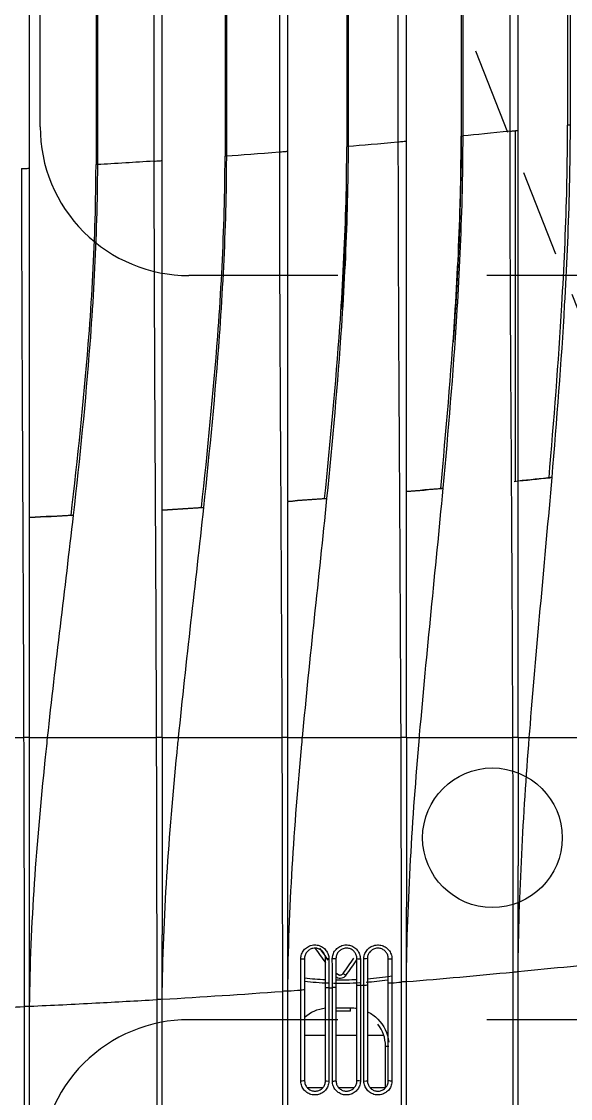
# Model space of a CAD drawing. Header units: inches. Extents: x -53835 to 52744, y -79586 to -50910.
# Drawn here: x 15897.1 to 15970.9, y -62005.6 to -61860.9 of the extents above; entities that cross this region are included whole.
import ezdxf

# ---------------------------------------------------------------- set-up
doc = ezdxf.new("R2010")
doc.units = ezdxf.units.IN
doc.header["$LTSCALE"] = 50
doc.header["$MEASUREMENT"] = 0
doc.linetypes.add('DH-HID2', pattern=[1.2, 0.8, -0.4])
doc.linetypes.add('HIDDEN', pattern=[0.375, 0.25, -0.125])
doc.layers.add('06-LIGHT', color=4, linetype='Continuous')
doc.layers.add('FU-FURM', color=251, linetype='DH-HID2')

# ---------------------------------------------------------------- blocks, each defined once
blk = doc.blocks.new('cjswjdehds')
at = {"layer": 'FU-FURM', "color": 8}
for points in [[(15899.63, -61875), (15899.63, -61315, -0.414214), (15919.63, -61295), (16179.63, -61295, -0.414214), (16199.63, -61315), (16199.63, -61875, -0.414214), (16179.63, -61895), (15919.63, -61895, -0.414214)], [(15899.63, -62015), (15899.63, -62575, 0.414214), (15919.63, -62595), (16179.63, -62595, 0.414214), (16199.63, -62575), (16199.63, -62015, 0.414214), (16179.63, -61995), (15919.63, -61995, 0.414214)]]:
    blk.add_lwpolyline(points, format="xyb", close=True, dxfattribs=at)
blk = doc.blocks.new('*U255')
at = {"color": 1, "linetype": 'HIDDEN'}
blk.add_line((39.94, 14.99), (1179.94, 464.99), dxfattribs=at)
at = {"color": 8}
for p, q in [((191.76, 145.5), (1028.12, 145.5)), ((1027.61, 135.99), (192.27, 135.99)), ((192.28, 135.75), (1027.6, 135.75)), ((1027.11, 127.69), (192.78, 127.69)), ((192.85, 126.5), (1027.03, 126.5)), ((1026.41, 117.5), (193.47, 117.5)), ((193.49, 117.26), (1026.4, 117.26)), ((1025.83, 109.71), (194.05, 109.71)), ((194.15, 108.5), (1025.73, 108.5)), ((59.79, 105.5), (59.94, 105.5)), ((59.94, 103.51), (59.94, 105.68)), ((67.44, 103.1), (67.44, 106.1)), ((59.94, 99.02), (59.94, 101.18)), ((67.44, 98.6), (67.44, 101.6)), ((76.32, 101.41), (76.32, 101.41)), ((76.32, 100.59), (76.32, 100.59)), ((1025.04, 100.06), (194.84, 100.06)), ((194.86, 99.81), (1025.02, 99.81)), ((59.79, 96.5), (59.94, 96.5)), ((59.94, 94.5), (59.94, 96.69)), ((67.44, 94.76), (67.44, 97.1)), ((1024.39, 92.71), (195.5, 92.71)), ((195.61, 91.5), (1024.28, 91.5)), ((1023.53, 83.65), (196.36, 83.65)), ((196.38, 83.38), (1023.5, 83.38)), ((146.89, 75.87), (197.15, 75.87)), ((1022.82, 76.7), (197.06, 76.7)), ((197.19, 75.5), (1022.7, 75.5)), ((1021.93, 68.4), (197.95, 68.4)), ((198, 67.99), (1021.89, 67.99))]:
    blk.add_line(p, q, dxfattribs=at)
at = {"color": 8, "ltscale": 5}
blk.add_circle((95.79, 79.18), 10, dxfattribs=at)
at = {"color": 8}
for centre, major_axis, ratio, start_param, end_param in [((77.46, 101), (70.96, 49.99), 0.017143, 1.522775, 1.553151), ((77.75, 100.59), (70.96, 49.48), 0.017199, 1.527422, 1.551665), ((78.31, 101), (70.25, 48.99), 0.017199, 1.535103, 1.559588), ((76.03, 100.18), (0.286, 0.41), 0.038088, 4.71878, 6.25314), ((76.03, 101.82), (-0.286, 0.41), 0.038088, 3.171638, 4.101454), ((77.75, 101.41), (-70.96, 49.48), 0.017199, 1.562687, 1.59367), ((78.31, 101), (-70.25, 48.99), 0.017199, 1.554496, 1.585784), ((71.44, 99.5), (-0.5, 0), 0.00112, 0, 1.53589), ((77.46, 101), (-70.96, 49.99), 0.017143, 1.563014, 1.594553), ((65.94, 94), (0, -0.5), 0.0349, 3.141593, 4.713595)]:
    blk.add_ellipse(centre, major_axis=major_axis, ratio=ratio, start_param=start_param, end_param=end_param, dxfattribs=at)
for points, degree, knots in [([(70.86, 165.5), (70.97, 162.18), (71.19, 155.78), (71.46, 149.36), (71.6, 146.29)], 3, [0, 0, 0, 0, 0.520592, 1, 1, 1, 1]), ([(110.14, 162.71), (110.14, 161.41), (110.14, 158.78), (110.14, 154.74), (110.14, 150.59), (110.14, 147.78), (110.14, 146.36)], 3, [0, 0, 0, 0, 0.241342, 0.488803, 0.74188, 1, 1, 1, 1]), ([(191.7, 146.67), (178.11, 146.67), (164.51, 146.6), (137.32, 146.47), (123.72, 146.4), (110.14, 146.36)], 3, [0, 0, 0, 0, 0.5, 0.5, 1, 1, 1, 1]), ([(191.7, 146.65), (191.71, 146.52), (191.72, 146.26), (191.74, 145.86), (191.76, 145.56), (191.76, 145.52), (191.76, 145.5)], 3, [0, 0, 0, 0, 0.250014, 0.500034, 0.750029, 1, 1, 1, 1]), ([(71.6, 146.29), (60.01, 146.29), (48.45, 146.29), (25.37, 146.29), (13.84, 146.29), (2.42, 146.29)], 3, [0, 0, 0, 0, 0.5, 0.5, 1, 1, 1, 1]), ([(2.57, 145.5), (13.97, 145.5), (25.48, 145.5), (48.52, 145.5), (60.07, 145.5), (71.64, 145.5)], 3, [0, 0, 0, 0, 0.5, 0.5, 1, 1, 1, 1]), ([(71.64, 145.5), (71.64, 145.51), (71.63, 145.54), (71.62, 145.72), (71.61, 145.98), (71.6, 146.19), (71.6, 146.29)], 3, [0, 0, 0, 0, 0.261766, 0.499771, 0.747287, 1, 1, 1, 1]), ([(71.64, 145.5), (71.78, 142.34), (72.08, 136.27), (72.42, 130.19), (72.59, 127.29)], 3, [0, 0, 0, 0, 0.521593, 1, 1, 1, 1]), ([(71.64, 145.5), (83.4, 145.39), (96.26, 144.4), (109.07, 143.04), (110.14, 142.93)], 3, [0, 0, 0, 0, 0.916145, 1, 1, 1, 1]), ([(110.14, 145.5), (110.14, 145.53), (110.14, 145.59), (110.14, 145.97), (110.14, 146.24), (110.14, 146.36)], 3, [0, 0, 0, 0, 0.391416, 0.725001, 1, 1, 1, 1]), ([(110.14, 142.93), (110.14, 141.69), (110.14, 139.2), (110.14, 135.36), (110.14, 131.4), (110.14, 128.71), (110.14, 127.36)], 3, [0, 0, 0, 0, 0.240345, 0.487395, 0.740764, 1, 1, 1, 1]), ([(142, 139.56), (150.16, 138.62), (158.34, 137.74), (171.83, 136.68), (177.12, 136.36), (185.08, 136.08), (187.73, 136.02), (191.02, 136), (191.64, 135.99), (192.27, 135.99)], 3, [0, 0, 0, 0, 0.489674, 0.489674, 0.805044, 0.805044, 0.962728, 0.962728, 1, 1, 1, 1]), ([(142.02, 139.22), (142.02, 139.23), (142.02, 139.24), (142.02, 139.26), (142.02, 139.28), (142.01, 139.3)], 3, [0, 0, 0, 0, 0.330714, 0.330714, 1, 1, 1, 1]), ([(142.02, 139.22), (150.18, 138.29), (158.35, 137.45), (171.84, 136.43), (177.13, 136.11), (185.08, 135.84), (187.74, 135.78), (191.02, 135.75), (191.65, 135.75), (192.28, 135.74)], 3, [0, 0, 0, 0, 0.489359, 0.489359, 0.804752, 0.804752, 0.962449, 0.962449, 1, 1, 1, 1]), ([(192.78, 127.69), (192.68, 129.11), (192.5, 132.07), (192.35, 134.56), (192.28, 135.75)], 3, [0, 0, 0, 0, 0.456557, 1, 1, 1, 1]), ([(72.59, 127.29), (61, 127.29), (49.43, 127.28), (26.34, 127.28), (14.81, 127.28), (3.37, 127.28)], 3, [0, 0, 0, 0, 0.5, 0.5, 1, 1, 1, 1]), ([(72.64, 126.5), (72.64, 126.52), (72.63, 126.57), (72.61, 126.88), (72.6, 127.15), (72.59, 127.29)], 3, [0, 0, 0, 0, 0.341178, 0.674287, 1, 1, 1, 1]), ([(192.78, 127.69), (179, 127.69), (165.23, 127.62), (137.68, 127.47), (123.9, 127.4), (110.14, 127.36)], 3, [0, 0, 0, 0, 0.5, 0.5, 1, 1, 1, 1]), ([(110.14, 126.5), (110.14, 126.53), (110.14, 126.59), (110.14, 126.97), (110.14, 127.24), (110.14, 127.36)], 3, [0, 0, 0, 0, 0.391478, 0.72506, 1, 1, 1, 1]), ([(192.78, 127.69), (192.78, 127.56), (192.8, 127.29), (192.83, 126.88), (192.85, 126.56), (192.85, 126.52), (192.85, 126.5)], 3, [0, 0, 0, 0, 0.249929, 0.499996, 0.749769, 1, 1, 1, 1]), ([(3.51, 126.5), (14.94, 126.5), (26.45, 126.5), (49.51, 126.5), (61.07, 126.5), (72.64, 126.5)], 3, [0, 0, 0, 0, 0.5, 0.5, 1, 1, 1, 1]), ([(72.64, 126.5), (84.41, 126.39), (96.94, 125.47), (109.42, 124.23), (110.14, 124.16)], 3, [0, 0, 0, 0, 0.941987, 1, 1, 1, 1]), ([(110.14, 124.16), (110.14, 122.99), (110.14, 120.62), (110.14, 116.97), (110.14, 113.2), (110.14, 110.64), (110.14, 109.35)], 3, [0, 0, 0, 0, 0.239883, 0.486718, 0.740192, 1, 1, 1, 1]), ([(143.12, 120.88), (151.3, 119.99), (159.49, 119.16), (173, 118.15), (178.31, 117.85), (186.27, 117.58), (188.93, 117.53), (192.21, 117.5), (192.84, 117.5), (193.47, 117.5)], 3, [0, 0, 0, 0, 0.489761, 0.489761, 0.805115, 0.805115, 0.962792, 0.962792, 1, 1, 1, 1]), ([(143.13, 120.63), (143.13, 120.61), (143.14, 120.59), (143.14, 120.56), (143.14, 120.55), (143.14, 120.54)], 3, [0, 0, 0, 0, 0.680041, 0.680041, 1, 1, 1, 1]), ([(143.14, 120.54), (151.32, 119.67), (159.51, 118.88), (173.01, 117.91), (178.32, 117.61), (186.28, 117.35), (188.93, 117.29), (192.22, 117.27), (192.85, 117.26), (193.49, 117.26)], 3, [0, 0, 0, 0, 0.489376, 0.489376, 0.804759, 0.804759, 0.96245, 0.96245, 1, 1, 1, 1]), ([(194.05, 109.71), (180.07, 109.71), (166.08, 109.64), (138.1, 109.48), (124.11, 109.4), (110.14, 109.35)], 3, [0, 0, 0, 0, 0.5, 0.5, 1, 1, 1, 1]), ([(194.14, 108.58), (194.14, 108.64), (194.13, 108.76), (194.1, 109.06), (194.08, 109.4), (194.06, 109.61), (194.05, 109.71)], 3, [0, 0, 0, 0, 0.254278, 0.499522, 0.749842, 1, 1, 1, 1]), ([(73.77, 109.28), (62.17, 109.28), (50.59, 109.28), (27.49, 109.27), (15.95, 109.27), (4.49, 109.27)], 3, [0, 0, 0, 0, 0.5, 0.5, 1, 1, 1, 1]), ([(4.63, 108.5), (16.08, 108.5), (27.6, 108.5), (50.68, 108.5), (62.24, 108.5), (73.83, 108.5)], 3, [0, 0, 0, 0, 0.5, 0.5, 1, 1, 1, 1]), ([(73.83, 108.5), (73.82, 108.52), (73.82, 108.56), (73.79, 108.87), (73.78, 109.15), (73.77, 109.28)], 3, [0, 0, 0, 0, 0.336576, 0.66963, 1, 1, 1, 1]), ([(73.83, 108.5), (85.61, 108.39), (97.74, 107.55), (109.83, 106.43), (110.14, 106.4)], 3, [0, 0, 0, 0, 0.974091, 1, 1, 1, 1]), ([(110.14, 108.5), (110.14, 108.53), (110.14, 108.59), (110.14, 108.97), (110.14, 109.23), (110.14, 109.35)], 3, [0, 0, 0, 0, 0.391619, 0.725197, 1, 1, 1, 1]), ([(194.14, 108.58), (194.14, 108.55), (194.15, 108.51), (194.15, 108.5), (194.15, 108.5)], 3, [0, 0, 0, 0, 0.504273, 1, 1, 1, 1]), ([(60.92, 102.62), (60.84, 102.62), (60.76, 102.62), (60.46, 102.66), (60.24, 102.72), (59.84, 102.92), (59.65, 103.05), (59.33, 103.38), (59.2, 103.57), (59.01, 103.98), (58.95, 104.2), (58.91, 104.57), (58.91, 104.71), (58.95, 105.07), (59.02, 105.3), (59.21, 105.7), (59.35, 105.89), (59.66, 106.2), (59.85, 106.34), (60.25, 106.53), (60.47, 106.59), (60.76, 106.63), (60.84, 106.63), (60.92, 106.63)], 3, [0, 0, 0, 0, 0.036246, 0.036246, 0.144196, 0.144196, 0.252559, 0.252559, 0.361022, 0.361022, 0.469276, 0.469276, 0.536851, 0.536851, 0.643802, 0.643802, 0.750668, 0.750668, 0.857276, 0.857276, 0.963954, 0.963954, 1, 1, 1, 1]), ([(60.92, 106.63), (61.25, 106.63), (61.58, 106.63), (63.24, 106.63), (64.57, 106.63), (68.58, 106.63), (71.27, 106.63), (73.96, 106.63), (73.96, 106.63), (73.96, 106.63)], 3, [0, 0, 0, 0, 0.076326, 0.076326, 0.381632, 0.381632, 0.999995, 0.999995, 1, 1, 1, 1]), ([(73.96, 106.63), (73.96, 106.63), (73.96, 106.63), (74.3, 106.63), (74.63, 106.63), (76.12, 106.63), (77.27, 106.64), (78.43, 106.64)], 3, [0, 0, 0, 0, 0.000013, 0.000013, 0.223182, 0.223182, 1, 1, 1, 1]), ([(78.43, 106.64), (78.59, 106.64), (78.76, 106.62), (79.14, 106.52), (79.35, 106.43), (79.72, 106.18), (79.89, 106.02), (80.16, 105.66), (80.27, 105.46), (80.38, 105.1), (80.41, 104.96), (80.44, 104.6), (80.43, 104.37), (80.32, 103.93), (80.23, 103.72), (79.98, 103.34), (79.83, 103.17), (79.47, 102.9), (79.27, 102.79), (78.86, 102.65), (78.64, 102.62), (78.43, 102.62)], 3, [0, 0, 0, 0, 0.077851, 0.077851, 0.185317, 0.185317, 0.293315, 0.293315, 0.401647, 0.401647, 0.469766, 0.469766, 0.577002, 0.577002, 0.684259, 0.684259, 0.791133, 0.791133, 0.897844, 0.897844, 1, 1, 1, 1]), ([(60.96, 106.1), (60.91, 106.1), (60.85, 106.09), (60.63, 106.07), (60.46, 106.02), (60.16, 105.88), (60.02, 105.78), (59.79, 105.54), (59.69, 105.4), (59.54, 105.1), (59.49, 104.93), (59.46, 104.66), (59.46, 104.55), (59.49, 104.28), (59.54, 104.11), (59.68, 103.81), (59.78, 103.67), (60.02, 103.42), (60.16, 103.32), (60.46, 103.18), (60.63, 103.13), (60.85, 103.1), (60.91, 103.1), (60.96, 103.1)], 3, [0, 0, 0, 0, 0.03612, 0.03612, 0.142967, 0.142967, 0.249485, 0.249485, 0.356064, 0.356064, 0.462661, 0.462661, 0.530041, 0.530041, 0.638131, 0.638131, 0.746663, 0.746663, 0.855313, 0.855313, 0.96366, 0.96366, 1, 1, 1, 1]), ([(78.46, 103.1), (78.62, 103.1), (78.79, 103.12), (79.1, 103.23), (79.25, 103.31), (79.51, 103.51), (79.63, 103.64), (79.81, 103.92), (79.88, 104.08), (79.96, 104.4), (79.97, 104.57), (79.95, 104.85), (79.92, 104.95), (79.84, 105.22), (79.76, 105.37), (79.56, 105.64), (79.43, 105.76), (79.15, 105.94), (78.99, 106.01), (78.71, 106.08), (78.59, 106.1), (78.46, 106.1)], 3, [0, 0, 0, 0, 0.102245, 0.102245, 0.208882, 0.208882, 0.315495, 0.315495, 0.422426, 0.422426, 0.529438, 0.529438, 0.597522, 0.597522, 0.705987, 0.705987, 0.814273, 0.814273, 0.922037, 0.922037, 1, 1, 1, 1]), ([(110.14, 106.4), (110.14, 105.29), (110.14, 103.05), (110.14, 99.58), (110.14, 96), (110.14, 93.56), (110.14, 92.32)], 3, [0, 0, 0, 0, 0.238876, 0.485318, 0.739101, 1, 1, 1, 1]), ([(60.92, 98.1), (60.83, 98.1), (60.75, 98.1), (60.44, 98.14), (60.22, 98.21), (59.82, 98.41), (59.63, 98.55), (59.32, 98.88), (59.19, 99.07), (59, 99.48), (58.94, 99.7), (58.91, 100.07), (58.91, 100.21), (58.96, 100.57), (59.02, 100.79), (59.22, 101.19), (59.35, 101.38), (59.67, 101.69), (59.86, 101.83), (60.26, 102.02), (60.49, 102.08), (60.78, 102.11), (60.85, 102.11), (60.92, 102.11)], 3, [0, 0, 0, 0, 0.03981, 0.03981, 0.148007, 0.148007, 0.256203, 0.256203, 0.364183, 0.364183, 0.471842, 0.471842, 0.538525, 0.538525, 0.645662, 0.645662, 0.752693, 0.752693, 0.859719, 0.859719, 0.967018, 0.967018, 1, 1, 1, 1]), ([(74.26, 102.62), (74.26, 102.62), (74.26, 102.62), (73.93, 102.62), (73.6, 102.62), (71.94, 102.62), (70.61, 102.62), (66.49, 102.62), (63.7, 102.62), (60.92, 102.62)], 3, [0, 0, 0, 0, 0.000004, 0.000004, 0.074608, 0.074608, 0.373021, 0.373021, 1, 1, 1, 1]), ([(60.92, 102.11), (61.25, 102.11), (61.58, 102.11), (63.24, 102.11), (64.57, 102.11), (68.69, 102.11), (71.5, 102.11), (74.3, 102.11), (74.3, 102.11), (74.3, 102.11)], 3, [0, 0, 0, 0, 0.074389, 0.074389, 0.371944, 0.371944, 0.999996, 0.999996, 1, 1, 1, 1]), ([(78.43, 102.62), (78.1, 102.62), (77.76, 102.62), (76.37, 102.62), (75.32, 102.62), (74.26, 102.62), (74.26, 102.62), (74.26, 102.62)], 3, [0, 0, 0, 0, 0.239348, 0.239348, 0.999986, 0.999986, 1, 1, 1, 1]), ([(74.3, 102.11), (74.3, 102.11), (74.3, 102.11), (74.63, 102.11), (74.97, 102.11), (76.34, 102.12), (77.38, 102.12), (78.43, 102.12)], 3, [0, 0, 0, 0, 0.000014, 0.000014, 0.241602, 0.241602, 1, 1, 1, 1]), ([(78.43, 102.12), (78.58, 102.12), (78.74, 102.1), (79.11, 102.01), (79.32, 101.92), (79.7, 101.68), (79.87, 101.52), (80.14, 101.16), (80.25, 100.96), (80.37, 100.61), (80.4, 100.47), (80.44, 100.11), (80.43, 99.88), (80.33, 99.44), (80.24, 99.23), (80, 98.85), (79.85, 98.68), (79.5, 98.4), (79.3, 98.29), (78.88, 98.14), (78.65, 98.1), (78.43, 98.1)], 3, [0, 0, 0, 0, 0.073729, 0.073729, 0.181483, 0.181483, 0.289444, 0.289444, 0.397393, 0.397393, 0.464668, 0.464668, 0.571754, 0.571754, 0.678827, 0.678827, 0.785803, 0.785803, 0.892946, 0.892946, 1, 1, 1, 1]), ([(144.41, 103.22), (152.61, 102.39), (160.82, 101.61), (174.36, 100.67), (179.67, 100.38), (187.64, 100.13), (190.3, 100.08), (193.59, 100.06), (194.22, 100.06), (194.84, 100.06)], 3, [0, 0, 0, 0, 0.489855, 0.489855, 0.805193, 0.805193, 0.962862, 0.962862, 1, 1, 1, 1]), ([(144.44, 102.89), (152.64, 102.07), (160.84, 101.33), (174.37, 100.42), (179.68, 100.14), (187.65, 99.9), (190.31, 99.84), (193.6, 99.82), (194.23, 99.81), (194.87, 99.81)], 3, [0, 0, 0, 0, 0.489392, 0.489392, 0.804765, 0.804765, 0.962452, 0.962452, 1, 1, 1, 1]), ([(60.96, 101.6), (60.91, 101.6), (60.86, 101.59), (60.64, 101.57), (60.48, 101.53), (60.17, 101.38), (60.03, 101.28), (59.79, 101.05), (59.69, 100.91), (59.55, 100.61), (59.5, 100.44), (59.46, 100.17), (59.46, 100.07), (59.49, 99.8), (59.53, 99.63), (59.67, 99.32), (59.77, 99.18), (60, 98.94), (60.14, 98.83), (60.44, 98.68), (60.61, 98.63), (60.84, 98.6), (60.9, 98.6), (60.96, 98.6)], 3, [0, 0, 0, 0, 0.03307, 0.03307, 0.140669, 0.140669, 0.24776, 0.24776, 0.354618, 0.354618, 0.461426, 0.461426, 0.527881, 0.527881, 0.635258, 0.635258, 0.743152, 0.743152, 0.851512, 0.851512, 0.960069, 0.960069, 1, 1, 1, 1]), ([(70.94, 99.5), (70.94, 99.83), (70.94, 100.17), (70.94, 100.87), (70.94, 101.23), (70.94, 101.6)], 3, [0, 0, 0, 0, 0.476796, 0.476796, 1, 1, 1, 1]), ([(71.42, 101.6), (71.42, 101.56), (71.42, 101.53), (71.42, 100.83), (71.42, 100.17), (71.42, 99.5)], 3, [0, 0, 0, 0, 0.046661, 0.046661, 1, 1, 1, 1]), ([(76.05, 100.17), (75.99, 100.22), (75.93, 100.27), (75.8, 100.41), (75.74, 100.51), (75.65, 100.72), (75.63, 100.83), (75.62, 101.02), (75.62, 101.09), (75.65, 101.27), (75.69, 101.38), (75.77, 101.52), (75.79, 101.57), (75.82, 101.61)], 3, [0, 0, 0, 0, 0.145885, 0.145885, 0.355443, 0.355443, 0.565518, 0.565518, 0.695707, 0.695707, 0.906755, 0.906755, 1, 1, 1, 1]), ([(76.32, 101.41), (76.3, 101.4), (76.28, 101.38), (76.23, 101.33), (76.19, 101.29), (76.14, 101.19), (76.12, 101.13), (76.1, 101.04), (76.1, 101.01), (76.11, 100.92), (76.12, 100.86), (76.16, 100.76), (76.19, 100.71), (76.26, 100.64), (76.29, 100.61), (76.32, 100.59)], 3, [0, 0, 0, 0, 0.066277, 0.066277, 0.243538, 0.243538, 0.419249, 0.419249, 0.527308, 0.527308, 0.701967, 0.701967, 0.877213, 0.877213, 1, 1, 1, 1]), ([(76.32, 101.41), (76.27, 101.38), (76.23, 101.34), (76.17, 101.25), (76.14, 101.19), (76.11, 101.09), (76.1, 101.03), (76.11, 100.92), (76.12, 100.86), (76.16, 100.76), (76.19, 100.71), (76.26, 100.64), (76.29, 100.61), (76.32, 100.59)], 3, [0, 0, 0, 0, 0.175877, 0.175877, 0.351794, 0.351794, 0.527146, 0.527146, 0.701996, 0.701996, 0.876911, 0.876911, 1, 1, 1, 1]), ([(78.46, 98.6), (78.63, 98.6), (78.8, 98.63), (79.12, 98.74), (79.27, 98.82), (79.53, 99.03), (79.64, 99.16), (79.82, 99.44), (79.89, 99.6), (79.96, 99.92), (79.97, 100.1), (79.94, 100.37), (79.92, 100.47), (79.83, 100.73), (79.75, 100.89), (79.54, 101.15), (79.42, 101.27), (79.13, 101.45), (78.97, 101.52), (78.7, 101.58), (78.58, 101.6), (78.46, 101.6)], 3, [0, 0, 0, 0, 0.107278, 0.107278, 0.214509, 0.214509, 0.321349, 0.321349, 0.428125, 0.428125, 0.534902, 0.534902, 0.602044, 0.602044, 0.709956, 0.709956, 0.818084, 0.818084, 0.926117, 0.926117, 1, 1, 1, 1]), ([(60.92, 93.58), (60.82, 93.58), (60.73, 93.58), (60.42, 93.63), (60.2, 93.7), (59.8, 93.91), (59.61, 94.04), (59.31, 94.37), (59.18, 94.57), (59, 94.98), (58.94, 95.2), (58.91, 95.56), (58.91, 95.7), (58.96, 96.06), (59.03, 96.28), (59.23, 96.68), (59.36, 96.87), (59.68, 97.18), (59.87, 97.31), (60.28, 97.5), (60.5, 97.56), (60.79, 97.59), (60.85, 97.59), (60.92, 97.59)], 3, [0, 0, 0, 0, 0.043237, 0.043237, 0.151417, 0.151417, 0.259221, 0.259221, 0.366628, 0.366628, 0.473779, 0.473779, 0.539795, 0.539795, 0.647301, 0.647301, 0.754686, 0.754686, 0.862228, 0.862228, 0.97008, 0.97008, 1, 1, 1, 1]), ([(74.62, 98.1), (74.62, 98.1), (74.62, 98.1), (74.28, 98.1), (73.95, 98.1), (72.29, 98.1), (70.96, 98.1), (66.73, 98.1), (63.82, 98.1), (60.92, 98.1)], 3, [0, 0, 0, 0, 0.000004, 0.000004, 0.072684, 0.072684, 0.363403, 0.363403, 1, 1, 1, 1]), ([(60.92, 97.59), (61.25, 97.59), (61.58, 97.59), (63.24, 97.59), (64.56, 97.59), (68.81, 97.59), (71.73, 97.6), (74.66, 97.6), (74.66, 97.6), (74.66, 97.6)], 3, [0, 0, 0, 0, 0.072467, 0.072467, 0.362336, 0.362336, 0.999996, 0.999996, 1, 1, 1, 1]), ([(78.43, 98.1), (78.09, 98.1), (77.76, 98.1), (76.49, 98.1), (75.55, 98.1), (74.62, 98.1), (74.62, 98.1), (74.62, 98.1)], 3, [0, 0, 0, 0, 0.261588, 0.261588, 0.999984, 0.999984, 1, 1, 1, 1]), ([(74.66, 97.6), (74.66, 97.6), (74.66, 97.6), (74.99, 97.6), (75.32, 97.6), (76.58, 97.6), (77.5, 97.6), (78.43, 97.6)], 3, [0, 0, 0, 0, 0.000016, 0.000016, 0.264399, 0.264399, 1, 1, 1, 1]), ([(78.43, 97.6), (78.57, 97.6), (78.72, 97.58), (79.09, 97.5), (79.3, 97.41), (79.68, 97.17), (79.85, 97.01), (80.13, 96.66), (80.24, 96.46), (80.36, 96.11), (80.39, 95.97), (80.44, 95.61), (80.43, 95.38), (80.33, 94.94), (80.25, 94.73), (80.01, 94.35), (79.86, 94.18), (79.52, 93.89), (79.32, 93.78), (78.89, 93.62), (78.66, 93.58), (78.42, 93.58)], 3, [0, 0, 0, 0, 0.070469, 0.070469, 0.178273, 0.178273, 0.285981, 0.285981, 0.393451, 0.393451, 0.45984, 0.45984, 0.56702, 0.56702, 0.674158, 0.674158, 0.781457, 0.781457, 0.889124, 0.889124, 1, 1, 1, 1]), ([(60.96, 97.1), (60.92, 97.1), (60.87, 97.1), (60.66, 97.07), (60.49, 97.03), (60.18, 96.89), (60.04, 96.79), (59.8, 96.56), (59.7, 96.42), (59.55, 96.12), (59.5, 95.95), (59.47, 95.68), (59.46, 95.58), (59.48, 95.31), (59.53, 95.14), (59.66, 94.84), (59.76, 94.69), (59.99, 94.45), (60.13, 94.34), (60.43, 94.19), (60.59, 94.13), (60.83, 94.1), (60.9, 94.1), (60.96, 94.1)], 3, [0, 0, 0, 0, 0.029999, 0.029999, 0.138229, 0.138229, 0.245973, 0.245973, 0.35332, 0.35332, 0.460576, 0.460576, 0.526373, 0.526373, 0.633179, 0.633179, 0.740371, 0.740371, 0.848192, 0.848192, 0.95664, 0.95664, 1, 1, 1, 1]), ([(70.85, 97.07), (70.59, 96.53), (70.23, 96.03), (68.93, 94.73), (67.75, 94.17), (66.5, 94.03)], 3, [0, 0, 0, 0, 0.32606, 0.32606, 1, 1, 1, 1]), ([(78.46, 94.1), (78.47, 94.1), (78.47, 94.1), (78.65, 94.1), (78.82, 94.13), (79.13, 94.24), (79.28, 94.33), (79.54, 94.54), (79.66, 94.67), (79.83, 94.96), (79.89, 95.12), (79.97, 95.44), (79.97, 95.62), (79.94, 95.89), (79.92, 95.99), (79.83, 96.25), (79.74, 96.4), (79.53, 96.66), (79.4, 96.78), (79.12, 96.96), (78.96, 97.02), (78.69, 97.08), (78.58, 97.1), (78.46, 97.1)], 3, [0, 0, 0, 0, 0.002854, 0.002854, 0.111107, 0.111107, 0.219012, 0.219012, 0.32633, 0.32633, 0.433264, 0.433264, 0.540124, 0.540124, 0.606323, 0.606323, 0.713618, 0.713618, 0.821361, 0.821361, 0.929377, 0.929377, 1, 1, 1, 1]), ([(74.98, 93.58), (74.98, 93.58), (74.98, 93.58), (74.65, 93.58), (74.32, 93.58), (72.66, 93.58), (71.33, 93.58), (66.97, 93.58), (63.94, 93.58), (60.92, 93.58)], 3, [0, 0, 0, 0, 0.000004, 0.000004, 0.070781, 0.070781, 0.353888, 0.353888, 1, 1, 1, 1]), ([(78.42, 93.58), (78.09, 93.58), (77.76, 93.58), (76.61, 93.58), (75.8, 93.58), (74.98, 93.58), (74.98, 93.58), (74.98, 93.58)], 3, [0, 0, 0, 0, 0.289659, 0.289659, 0.999983, 0.999983, 1, 1, 1, 1]), ([(195.5, 92.71), (181.27, 92.71), (167.04, 92.63), (138.58, 92.46), (124.35, 92.38), (110.14, 92.32)], 3, [0, 0, 0, 0, 0.5, 0.5, 1, 1, 1, 1]), ([(195.6, 91.53), (195.6, 91.57), (195.59, 91.66), (195.56, 91.98), (195.53, 92.37), (195.51, 92.6), (195.5, 92.71)], 3, [0, 0, 0, 0, 0.232529, 0.49982, 0.749588, 1, 1, 1, 1]), ([(75.09, 92.26), (69.32, 92.26), (63.54, 92.26), (51.83, 92.26), (45.9, 92.26), (33.39, 92.26), (26.81, 92.26), (15.41, 92.26), (10.58, 92.26), (5.76, 92.26)], 3, [0, 0, 0, 0, 0.249054, 0.249054, 0.505367, 0.505367, 0.790188, 0.790188, 1, 1, 1, 1]), ([(5.89, 91.5), (10.7, 91.5), (15.53, 91.5), (26.92, 91.5), (33.49, 91.5), (45.99, 91.5), (51.92, 91.5), (63.62, 91.5), (69.39, 91.5), (75.16, 91.5)], 3, [0, 0, 0, 0, 0.20974, 0.20974, 0.494552, 0.494552, 0.750903, 0.750903, 1, 1, 1, 1]), ([(75.16, 91.5), (75.16, 91.52), (75.15, 91.56), (75.13, 91.86), (75.11, 92.13), (75.09, 92.26)], 3, [0, 0, 0, 0, 0.333195, 0.666203, 1, 1, 1, 1]), ([(110.14, 91.5), (110.14, 91.53), (110.14, 91.59), (110.14, 91.95), (110.14, 92.21), (110.14, 92.32)], 3, [0, 0, 0, 0, 0.392153, 0.725723, 1, 1, 1, 1]), ([(110.14, 89.64), (110.28, 89.63), (122.22, 88.6), (134.11, 87.33), (145.88, 86.24)], 3, [0, 0, 0, 0, 0.011752, 1, 1, 1, 1]), ([(110.14, 89.64), (110.14, 88.59), (110.14, 86.45), (110.14, 83.16), (110.14, 79.76), (110.14, 77.46), (110.14, 76.29)], 3, [0, 0, 0, 0, 0.238679, 0.484981, 0.738792, 1, 1, 1, 1]), ([(145.85, 86.59), (154.07, 85.82), (162.3, 85.1), (175.85, 84.22), (181.17, 83.95), (189.78, 83.7), (193.07, 83.67), (196.36, 83.66)], 3, [0, 0, 0, 0, 0.489986, 0.489986, 0.805318, 0.805318, 1, 1, 1, 1]), ([(145.88, 86.24), (154.09, 85.48), (162.31, 84.78), (175.86, 83.94), (181.18, 83.69), (189.79, 83.44), (193.09, 83.4), (196.38, 83.38)], 3, [0, 0, 0, 0, 0.489398, 0.489398, 0.804775, 0.804775, 1, 1, 1, 1]), ([(76.54, 76.23), (76.55, 76.1), (76.57, 75.84), (76.6, 75.56), (76.61, 75.52), (76.61, 75.5)], 3, [0, 0, 0, 0, 0.336886, 0.669865, 1, 1, 1, 1]), ([(197.06, 76.7), (182.57, 76.7), (168.08, 76.61), (139.1, 76.43), (124.61, 76.34), (110.14, 76.29)], 3, [0, 0, 0, 0, 0.5, 0.5, 1, 1, 1, 1]), ([(110.14, 75.5), (110.14, 75.53), (110.14, 75.59), (110.14, 75.93), (110.14, 76.18), (110.14, 76.29)], 3, [0, 0, 0, 0, 0.394601, 0.728178, 1, 1, 1, 1]), ([(197.06, 76.7), (197.07, 76.63), (197.08, 76.54), (197.1, 76.36), (197.11, 76.27), (197.12, 76.09), (197.13, 76), (197.15, 75.84), (197.16, 75.77), (197.17, 75.65), (197.18, 75.6), (197.18, 75.53), (197.19, 75.51), (197.19, 75.5), (197.19, 75.5), (197.19, 75.5)], 3, [0, 0, 0, 0, 0.161779, 0.161779, 0.323539, 0.323539, 0.485543, 0.485543, 0.647325, 0.647325, 0.808403, 0.808403, 0.968605, 0.968605, 1, 1, 1, 1]), ([(7.26, 75.5), (23.13, 75.5), (41.41, 75.5), (58.56, 75.5), (76.61, 75.5)], 2, [0, 0, 0, 0.492905, 0.492905, 1, 1, 1]), ([(76.61, 75.5), (76.85, 73), (77.33, 68.21), (77.82, 63.45), (78.06, 61.2)], 3, [0, 0, 0, 0, 0.524499, 1, 1, 1, 1]), ([(110.14, 73.89), (110.77, 73.84), (123.22, 72.86), (135.63, 71.64), (147.42, 70.63)], 3, [0, 0, 0, 0, 0.050839, 1, 1, 1, 1]), ([(110.14, 73.89), (110.14, 72.89), (110.14, 70.85), (110.14, 67.73), (110.14, 64.51), (110.14, 62.34), (110.14, 61.24)], 3, [0, 0, 0, 0, 0.238264, 0.484327, 0.738251, 1, 1, 1, 1]), ([(147.42, 70.63), (147.42, 70.7), (147.41, 70.77), (147.4, 70.89), (147.39, 70.94), (147.38, 71.02), (147.38, 71.04), (147.38, 71.06), (147.38, 71.06), (147.38, 71.06)], 3, [0, 0, 0, 0, 0.292408, 0.292408, 0.584321, 0.584321, 0.875326, 0.875326, 1, 1, 1, 1]), ([(147.38, 71.06), (155.62, 70.36), (163.87, 69.71), (177.45, 68.91), (182.77, 68.67), (191.38, 68.45), (194.67, 68.42), (197.95, 68.4)], 3, [0, 0, 0, 0, 0.490319, 0.490319, 0.805668, 0.805668, 1, 1, 1, 1]), ([(147.42, 70.63), (155.65, 69.93), (163.89, 69.29), (177.45, 68.52), (182.78, 68.28), (191.4, 68.05), (194.7, 68.01), (198, 67.99)], 3, [0, 0, 0, 0, 0.48933, 0.48933, 0.804745, 0.804745, 1, 1, 1, 1]), ([(197.95, 68.4), (197.95, 68.38), (197.96, 68.34), (197.98, 68.11), (198, 67.99)], 3, [0, 0, 0, 0, 0.483788, 1, 1, 1, 1])]:
    blk.add_open_spline(points, degree=degree, knots=knots, dxfattribs=at)
for points in [[(110.14, 146.36), (97.28, 146.32), (84.43, 146.29), (71.6, 146.29)], [(71.64, 145.5), (84.46, 145.5), (97.29, 145.5), (110.14, 145.5)], [(71.64, 145.5), (71.64, 145.5), (71.64, 145.5), (71.64, 145.5)], [(110.14, 145.5), (114.89, 145.5), (119.64, 145.5), (124.39, 145.5)], [(110.14, 145.5), (110.14, 144.63), (110.14, 143.77), (110.14, 142.93)], [(124.39, 145.5), (130.16, 145.5), (135.93, 145.5), (141.7, 145.5)], [(141.7, 145.5), (158.38, 145.5), (175.07, 145.5), (191.76, 145.5)], [(142.02, 139.22), (141.91, 141.31), (141.8, 143.41), (141.7, 145.5)], [(141.7, 145.5), (141.81, 143.43), (141.91, 141.36), (142.01, 139.3)], [(110.14, 142.93), (120.79, 141.78), (131.39, 140.42), (142.02, 139.22)], [(142, 139.53), (142, 139.55), (142, 139.56), (142, 139.56)], [(142, 139.53), (142.02, 139.48), (142.02, 139.36), (142.02, 139.22)], [(192.28, 135.74), (192.28, 135.9), (192.28, 135.99), (192.27, 135.99)], [(110.14, 127.36), (97.61, 127.31), (85.09, 127.29), (72.59, 127.29)], [(72.64, 126.5), (75.72, 126.5), (78.8, 126.5), (81.88, 126.5)], [(72.64, 126.5), (72.98, 120.78), (73.35, 115.02), (73.77, 109.28)], [(72.64, 126.5), (72.64, 126.5), (72.64, 126.5), (72.64, 126.5)], [(110.14, 126.5), (100.71, 126.5), (91.29, 126.5), (81.88, 126.5)], [(110.14, 126.5), (115.55, 126.5), (120.96, 126.5), (126.37, 126.5)], [(110.14, 126.5), (110.14, 125.71), (110.14, 124.93), (110.14, 124.16)], [(126.37, 126.5), (131.83, 126.5), (137.29, 126.5), (142.75, 126.5)], [(142.75, 126.5), (159.45, 126.5), (176.15, 126.5), (192.85, 126.5)], [(143.14, 120.54), (143.01, 122.53), (142.88, 124.52), (142.75, 126.5)], [(142.75, 126.5), (142.88, 124.54), (143.01, 122.59), (143.13, 120.63)], [(110.14, 124.16), (121.16, 123.05), (132.14, 121.72), (143.14, 120.54)], [(143.12, 120.85), (143.12, 120.87), (143.12, 120.88), (143.12, 120.88)], [(143.12, 120.85), (143.13, 120.81), (143.14, 120.69), (143.14, 120.55)], [(193.49, 117.26), (193.48, 117.41), (193.47, 117.5), (193.47, 117.5)], [(194.05, 109.71), (193.83, 112.63), (193.63, 115.21), (193.49, 117.26)], [(110.14, 109.35), (98, 109.31), (85.87, 109.28), (73.77, 109.28)], [(73.83, 108.5), (85.92, 108.5), (98.02, 108.5), (110.14, 108.5)], [(73.83, 108.5), (73.87, 107.88), (73.92, 107.26), (73.96, 106.63)], [(73.83, 108.5), (73.83, 108.5), (73.83, 108.5), (73.83, 108.5)], [(110.14, 108.5), (115.43, 108.5), (120.73, 108.5), (126.03, 108.5)], [(110.14, 108.5), (110.14, 107.78), (110.14, 107.08), (110.14, 106.38)], [(126.03, 108.5), (131.98, 108.5), (137.93, 108.5), (143.88, 108.5)], [(144, 108.5), (143.96, 108.5), (143.92, 108.5), (143.88, 108.5)], [(144, 108.5), (160.71, 108.5), (177.43, 108.5), (194.15, 108.5)], [(144.44, 102.89), (144.29, 104.76), (144.14, 106.63), (144, 108.5)], [(144, 108.5), (144.14, 106.67), (144.29, 104.84), (144.43, 103)], [(60.96, 106.1), (60.94, 106.1), (60.91, 106.36), (60.92, 106.63)], [(74.01, 106.1), (73.98, 106.1), (73.96, 106.36), (73.96, 106.63)], [(78.43, 106.64), (78.43, 106.36), (78.45, 106.1), (78.46, 106.1)], [(74.01, 106.1), (69.66, 106.1), (65.31, 106.1), (60.96, 106.1)], [(70.06, 106.12), (70.79, 105.28), (71.26, 104.22), (71.39, 103.11)], [(78.46, 106.1), (76.98, 106.1), (75.49, 106.1), (74.01, 106.1)], [(74.93, 102.74), (74.97, 103.87), (75.05, 104.99), (75.17, 106.11)], [(75.69, 106.11), (75.58, 105.11), (75.51, 104.11), (75.46, 103.1)], [(110.14, 106.4), (121.59, 105.33), (133.01, 104.03), (144.44, 102.89)], [(60.92, 102.11), (60.91, 101.85), (60.94, 101.6), (60.96, 101.6)], [(60.96, 103.1), (60.94, 103.1), (60.92, 102.87), (60.92, 102.62)], [(60.96, 103.1), (65.41, 103.1), (69.86, 103.1), (74.31, 103.1)], [(74.26, 102.62), (74.26, 102.87), (74.28, 103.1), (74.31, 103.1)], [(74.26, 102.62), (74.28, 102.45), (74.29, 102.28), (74.3, 102.11)], [(74.34, 101.6), (74.32, 101.6), (74.3, 101.85), (74.3, 102.11)], [(74.31, 103.1), (75.69, 103.1), (77.08, 103.1), (78.46, 103.1)], [(74.98, 98.19), (74.91, 99.44), (74.88, 100.69), (74.91, 101.95)], [(78.43, 102.62), (78.43, 102.87), (78.45, 103.1), (78.46, 103.1)], [(78.46, 101.6), (78.44, 101.6), (78.43, 101.85), (78.43, 102.12)], [(144.41, 103.2), (144.41, 103.22), (144.41, 103.22), (144.41, 103.22)], [(144.41, 103.2), (144.43, 103.16), (144.44, 103.03), (144.44, 102.89)], [(74.34, 101.6), (69.88, 101.6), (65.42, 101.6), (60.96, 101.6)], [(78.46, 101.6), (77.09, 101.6), (75.72, 101.6), (74.34, 101.6)], [(75.42, 101.6), (75.41, 100.6), (75.43, 99.59), (75.48, 98.59)], [(189.25, 100.09), (183.32, 100.19), (177.41, 100.45), (171.5, 100.81)], [(71.42, 99.5), (71.42, 99.2), (71.4, 98.89), (71.35, 98.59)], [(194.87, 99.81), (194.86, 99.97), (194.85, 100.06), (194.84, 100.06)], [(195.5, 92.71), (195.24, 95.45), (195.03, 97.88), (194.87, 99.81)], [(60.92, 98.1), (60.92, 98.36), (60.94, 98.6), (60.96, 98.6)], [(60.92, 97.59), (60.92, 97.33), (60.94, 97.1), (60.96, 97.1)], [(60.96, 98.6), (65.53, 98.6), (70.09, 98.6), (74.66, 98.6)], [(74.62, 98.1), (74.62, 98.36), (74.64, 98.6), (74.66, 98.6)], [(74.62, 98.1), (74.63, 97.93), (74.64, 97.76), (74.66, 97.6)], [(74.66, 98.6), (75.93, 98.6), (77.2, 98.6), (78.46, 98.6)], [(74.66, 97.6), (74.66, 97.33), (74.68, 97.1), (74.7, 97.1)], [(75.39, 94.19), (75.24, 95.22), (75.12, 96.25), (75.04, 97.28)], [(78.46, 98.6), (78.44, 98.6), (78.43, 98.36), (78.43, 98.1)], [(78.46, 97.1), (78.44, 97.1), (78.43, 97.33), (78.43, 97.6)], [(74.7, 97.1), (70.12, 97.1), (65.54, 97.1), (60.96, 97.1)], [(78.46, 97.1), (77.21, 97.1), (75.95, 97.1), (74.7, 97.1)], [(75.57, 97.1), (75.67, 95.94), (75.8, 94.78), (75.98, 93.64)], [(59.97, 94.5), (61.96, 94.5), (63.95, 94.5), (65.94, 94.5)], [(65.94, 94.5), (67.07, 94.5), (68.19, 94.9), (69.06, 95.6)], [(60.92, 93.58), (60.91, 93.85), (60.94, 94.1), (60.96, 94.1)], [(60.96, 94.1), (65.65, 94.1), (70.34, 94.1), (75.03, 94.1)], [(75.03, 94.1), (75, 94.1), (74.98, 93.85), (74.98, 93.58)], [(74.98, 93.58), (75.02, 93.14), (75.06, 92.7), (75.09, 92.26)], [(75.03, 94.1), (76.17, 94.1), (77.32, 94.1), (78.46, 94.1)], [(78.46, 94.1), (78.44, 94.1), (78.42, 93.85), (78.42, 93.58)], [(110.14, 92.32), (98.45, 92.28), (86.76, 92.26), (75.09, 92.26)], [(75.16, 91.5), (78.72, 91.5), (82.28, 91.5), (85.84, 91.5)], [(75.16, 91.5), (86.81, 91.39), (98.49, 90.64), (110.14, 89.64)], [(75.16, 91.5), (75.16, 91.5), (75.16, 91.5), (75.16, 91.5)], [(75.16, 91.5), (75.59, 86.42), (76.05, 81.31), (76.54, 76.23)], [(110.14, 91.5), (102.03, 91.5), (93.93, 91.5), (85.84, 91.5)], [(110.14, 91.5), (114.72, 91.5), (119.31, 91.5), (123.89, 91.5)], [(110.14, 91.5), (110.14, 90.87), (110.14, 90.24), (110.14, 89.62)], [(123.89, 91.5), (131.06, 91.5), (138.23, 91.5), (145.4, 91.5)], [(145.4, 91.5), (162.13, 91.5), (178.87, 91.5), (195.61, 91.5)], [(145.88, 86.24), (145.72, 87.99), (145.56, 89.75), (145.4, 91.5)], [(145.4, 91.5), (145.56, 89.8), (145.71, 88.11), (145.87, 86.41)], [(195.6, 91.53), (195.6, 91.52), (195.61, 91.51), (195.61, 91.5)], [(145.85, 86.58), (145.85, 86.59), (145.85, 86.59), (145.85, 86.59)], [(145.85, 86.58), (145.87, 86.53), (145.88, 86.4), (145.88, 86.24)], [(196.36, 83.65), (186.51, 83.65), (176.68, 84.11), (166.86, 84.79)], [(196.36, 83.65), (196.37, 83.65), (196.37, 83.55), (196.38, 83.38)], [(196.62, 83.65), (196.53, 83.65), (196.44, 83.65), (196.36, 83.65)], [(197.06, 76.7), (196.8, 79.23), (196.57, 81.51), (196.38, 83.38)], [(76.54, 76.23), (53.32, 76.23), (30.15, 76.24), (7.14, 76.25)], [(110.14, 76.29), (98.93, 76.25), (87.73, 76.23), (76.54, 76.23)], [(146.87, 76.06), (147.04, 74.35), (147.22, 72.64), (147.39, 70.92)], [(7.26, 75.5), (30.26, 75.5), (53.41, 75.5), (76.61, 75.5)], [(76.61, 75.5), (77.01, 75.5), (77.42, 75.5), (77.82, 75.5)], [(76.61, 75.5), (87.78, 75.39), (98.97, 74.75), (110.14, 73.89)], [(76.61, 75.5), (76.61, 75.5), (76.61, 75.5), (76.61, 75.5)], [(77.82, 75.5), (81.93, 75.5), (86.03, 75.5), (90.14, 75.5)], [(90.14, 75.5), (90.69, 75.5), (91.23, 75.5), (91.78, 75.5)], [(110.14, 75.5), (104.02, 75.5), (97.89, 75.5), (91.78, 75.5)], [(110.14, 75.5), (121.46, 75.5), (132.79, 75.5), (144.12, 75.5)], [(110.14, 75.5), (110.14, 74.95), (110.14, 74.42), (110.14, 73.89)], [(144.12, 75.5), (145.05, 75.5), (145.99, 75.5), (146.92, 75.5)], [(146.92, 75.5), (163.67, 75.5), (180.43, 75.5), (197.19, 75.5)], [(147.42, 70.63), (147.26, 72.25), (147.09, 73.88), (146.92, 75.5)]]:
    blk.add_open_spline(points, degree=3, dxfattribs=at)
blk = doc.blocks.new('acqkd')
at = {"layer": '06-LIGHT', "xscale": 0.9375580759604136, "yscale": 0.9375580759604136, "zscale": 0.9375580759604136, "rotation": 359.9999999999999}
blk.add_blockref('*U255', (1570160.06, 1746418.47), dxfattribs=at)

msp = doc.modelspace()

# ---------------------------------------------------------------- block references
msp.add_blockref('cjswjdehds', (0, 0))
at = {"color": 0, "rotation": 90}
msp.add_blockref('acqkd', (1762453.104, -1632220.416), dxfattribs=at)

doc.saveas('drawing.dxf')
